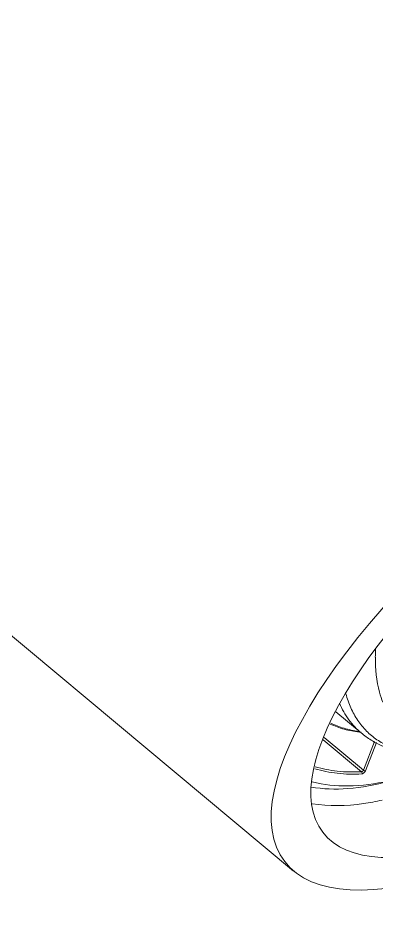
# Model space of a CAD drawing. Header units: millimetres. Extents: x 1968 to 2562, y -639 to -219.
# Drawn here: x 2496.59 to 2502.29, y -338.82 to -324.29 of the extents above; entities that cross this region are included whole.
import ezdxf

# ---------------------------------------------------------------- set-up
doc = ezdxf.new("R2010")
doc.units = ezdxf.units.MM
doc.header["$LTSCALE"] = 0.1
doc.layers.get('0').update_dxf_attribs({"lineweight": 13})

msp = doc.modelspace()

# ---------------------------------------------------------------- linework, layer by layer
at = {"color": 7, "linetype": 'Continuous'}
for p, q in [((2484.695, -324.287), (2500.967, -337.853)), ((2501.639, -335.321), (2502.042, -335.657)), ((2502.048, -336.273), (2501.438, -335.764)), ((2502.076, -336.248), (2501.453, -335.729)), ((2502.076, -336.248), (2502.254, -335.79)), ((2502.109, -336.258), (2502.284, -335.809))]:
    msp.add_line(p, q, dxfattribs=at)
for centre, radius, start, end in [((2504.903, -334.487), 2.637, 176.3604, 179.2571), ((2502.234, -333.918), 1.728, 262.2582, 262.5737), ((2502.225, -333.85), 1.806, 263.2369, 264.0784)]:
    msp.add_arc(centre, radius, start, end, dxfattribs=at)
at = {"color": 7, "linetype": 'Continuous', "extrusion": (0, 0, -1)}
for major_axis in [(-5.563, -4.283), (-4.957, -3.816)]:
    msp.add_ellipse((2506.387, -333.42), major_axis=major_axis, ratio=0.363008, dxfattribs=at)
at = {"color": 7, "linetype": 'Continuous'}
for points, knots in [([(2502.388, -335.169), (2502.366, -335.117), (2502.288, -334.886), (2502.265, -334.64), (2502.267, -334.453)], [0, 0, 0, 0, 0.231338, 1, 1, 1, 1]), ([(2501.797, -335.033), (2501.818, -335.11), (2501.87, -335.257), (2501.981, -335.458), (2502.121, -335.63), (2502.289, -335.77), (2502.484, -335.877), (2502.782, -335.977), (2503.027, -335.994), (2503.191, -335.987)], [0, 0, 0, 0, 0.130236, 0.253474, 0.372202, 0.489368, 0.608097, 0.731342, 1, 1, 1, 1]), ([(2501.697, -335.184), (2501.737, -335.277), (2501.833, -335.45), (2501.969, -335.596), (2502.042, -335.657)], [0, 0, 0, 0, 0.510758, 1, 1, 1, 1]), ([(2502.012, -335.644), (2501.931, -335.634), (2501.772, -335.604), (2501.621, -335.549), (2501.55, -335.516)], [0, 0, 0, 0, 0.512183, 1, 1, 1, 1]), ([(2502.001, -335.631), (2501.923, -335.62), (2501.77, -335.588), (2501.624, -335.533), (2501.556, -335.5)], [0, 0, 0, 0, 0.512175, 1, 1, 1, 1]), ([(2503.623, -335.927), (2503.475, -335.961), (2503.184, -336.004), (2502.757, -335.987), (2502.428, -335.895), (2502.196, -335.774), (2502.092, -335.698), (2502.042, -335.657)], [0, 0, 0, 0, 0.274523, 0.528489, 0.76772, 0.884184, 1, 1, 1, 1]), ([(2501.304, -336.225), (2501.42, -336.262), (2501.67, -336.311), (2501.923, -336.315), (2502.055, -336.308)], [0, 0, 0, 0, 0.480039, 1, 1, 1, 1]), ([(2502.048, -336.273), (2501.92, -336.28), (2501.67, -336.277), (2501.425, -336.229), (2501.311, -336.194)], [0, 0, 0, 0, 0.519737, 1, 1, 1, 1]), ([(2502.048, -336.273), (2502.054, -336.273), (2502.066, -336.265), (2502.073, -336.255), (2502.076, -336.248)], [0, 0, 0, 0, 0.456317, 1, 1, 1, 1]), ([(2502.055, -336.308), (2502.057, -336.302), (2502.059, -336.289), (2502.053, -336.277), (2502.048, -336.273)], [0, 0, 0, 0, 0.511307, 1, 1, 1, 1]), ([(2502.055, -336.308), (2502.06, -336.307), (2502.071, -336.303), (2502.092, -336.288), (2502.104, -336.271), (2502.109, -336.258)], [0, 0, 0, 0, 0.203895, 0.459381, 1, 1, 1, 1]), ([(2502.076, -336.248), (2502.08, -336.252), (2502.091, -336.258), (2502.104, -336.259), (2502.109, -336.258)], [0, 0, 0, 0, 0.526541, 1, 1, 1, 1]), ([(2501.242, -336.518), (2501.435, -336.551), (2501.857, -336.562), (2502.269, -336.483), (2502.482, -336.424)], [0, 0, 0, 0, 0.468594, 1, 1, 1, 1]), ([(2502.477, -336.421), (2502.266, -336.468), (2501.858, -336.523), (2501.447, -336.482), (2501.262, -336.433)], [0, 0, 0, 0, 0.531191, 1, 1, 1, 1]), ([(2502.376, -336.724), (2502.277, -336.747), (2501.91, -336.816), (2501.529, -336.826), (2501.259, -336.783)], [0, 0, 0, 0, 0.270737, 1, 1, 1, 1])]:
    msp.add_open_spline(points, degree=3, knots=knots, dxfattribs=at)

doc.saveas('drawing.dxf')
